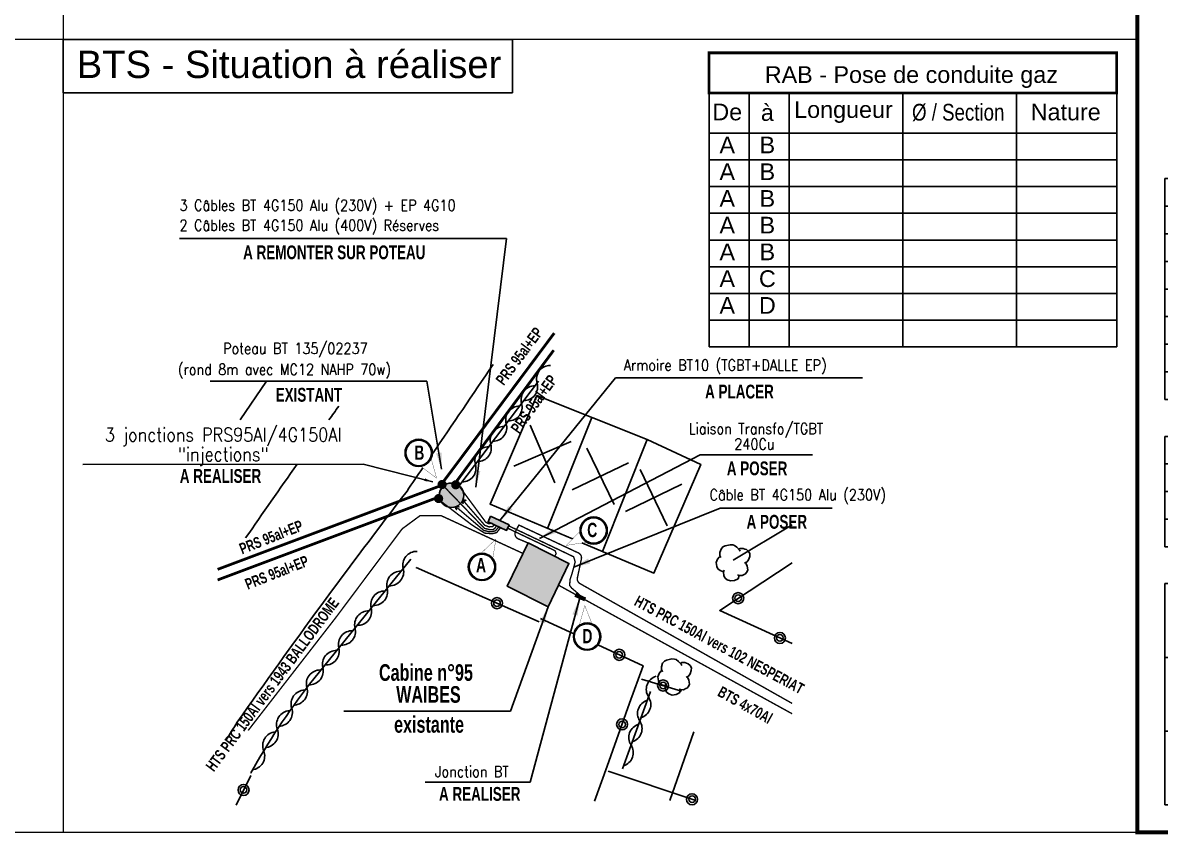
# Model space of a CAD drawing. Header units: millimetres. Extents: x 144856 to 145576, y 115415 to 115703.
# Drawn here: x 145174.1 to 145380, y 115415.4 to 115562.3 of the extents above; entities that cross this region are included whole.
import ezdxf
from ezdxf.enums import TextEntityAlignment as Align

# ---------------------------------------------------------------- set-up
doc = ezdxf.new("R2010")
doc.units = ezdxf.units.MM
for name, pattern in [('B_AR_Al', [5.5, 4, -1.5]), ('B_ST_AL', [2000, 1000, 1000]), ('L_25_PE', [2000, 1000, 1000])]:
    doc.linetypes.add(name, pattern=pattern)
doc.layers.get('0').update_dxf_attribs({"linetype": 'CONTINUOUS'})
for name, color, linetype in [('B_100', 3, 'CONTINUOUS'), ('B_200', 7, 'CONTINUOUS'), ('B_500', 3, 'CONTINUOUS'), ('B_Aenlever', 5, 'CONTINUOUS'), ('BT A POSER', 1, 'CONTINUOUS'), ('BTA_Existant', 3, 'CONTINUOUS'), ('CARTOUCHE', 7, 'CONTINUOUS'), ('E_Existant', 3, 'CONTINUOUS'), ('fond de rue', 252, 'CONTINUOUS'), ('HTS à poser', 1, 'CONTINUOUS'), ('M_110', 1, 'M_ST_10'), ('M_Existant', 3, 'CONTINUOUS'), ('TEXTE', 7, 'CONTINUOUS'), ('W0008', 7, 'CONTINUOUS'), ('W0100', 7, 'CONTINUOUS'), ('W0300', 7, 'CONTINUOUS'), ('W0302', 3, 'CONTINUOUS'), ('W0310', 3, 'CONTINUOUS'), ('W0322', 7, 'CONTINUOUS'), ('W0991', 7, 'CONTINUOUS'), ('W1102', 7, 'CONTINUOUS')]:
    doc.layers.add(name, color=color, linetype=linetype)
doc.styles.add('BL02', font='ARIAL.TTF')
doc.styles.add('Cartouche', font='ARIAL.TTF', dxfattribs={"width": 0.85})
doc.styles.add('ROMANS', font='romans')
doc.styles.get("Standard").update_dxf_attribs({"font": 'romans.shx', "width": 0.85})
doc.styles.add('STYLE1', font='techb___.ttf', dxfattribs={"width": 0.85})
doc.linetypes.add('M_ST_10', pattern='A,5,-0.3,["++",Standard,S=1,R=0,X=0,Y=-0.5],-2.8', length=8.1)
doc.dimstyles.get("Standard").update_dxf_attribs({"dimtxt": 1.5, "dimasz": 1.2, "dimexe": 0.625, "dimexo": 0.625, "dimgap": 0.25, "dimtad": 1, "dimdec": 1, "dimzin": 0, "dimdsep": 46, "dimtxsty": 'Standard', "dimcen": -0.5, "dimadec": 0, "dimazin": 0, "dimtfac": 1, "dimtdec": 1, "dimtmove": 0, "dimatfit": 3, "dimfxl": 0, "dimtolj": 1, "dimtzin": 0, "dimarcsym": 0})

# ---------------------------------------------------------------- blocks, each defined once
blk = doc.blocks.new('BE Cartouche A4')
at = {"layer": 'CARTOUCHE'}
h = blk.add_hatch(color=256, dxfattribs=at)
h.paths.add_polyline_path([(-27.5, 274.87), (-27.05, 274.49), (-27.02, 274.45), (-26.53, 274.45), (-25.7, 275.22), (-25.63, 275.22), (-24.62, 270.53), (-24.1, 269.8), (-23.93, 270.04), (-25.42, 275.39), (-25.42, 275.46), (-20.42, 279.98), (-20.35, 279.98), (-16.88, 275.5), (-17.71, 271.15), (-17.71, 271.02), (-17.36, 269.8), (-16.98, 269.77), (-16.25, 275.25), (-15.63, 275.04), (-14.62, 275.7), (-19.48, 280.81), (-19.27, 281.05), (-19.86, 281.23), (-20.31, 281.64), (-20.63, 281.68), (-21.74, 281.71), (-21.15, 280.98)])
h.paths.add_polyline_path([(-27.09, 281.43), (-27.36, 281.09), (-25.98, 280.11), (-25.59, 280.08)], flags=17)
h.paths.add_polyline_path([(-21.43, 283.38), (-21.18, 283.52), (-20.9, 284.6), (-21.46, 284.84)])
h.paths.add_polyline_path([(-16.95, 280.74), (-16.7, 280.74), (-15.38, 282.16), (-15.42, 282.65), (-15.73, 282.86)])
h.paths.add_polyline_path([(-18.3, 275.53), (-18.33, 275.88), (-18.37, 276.09), (-18.44, 276.36), (-18.51, 276.61), (-18.61, 276.82), (-18.68, 276.92), (-18.75, 276.99), (-18.86, 277.09), (-18.89, 277.09), (-18.96, 277.06), (-18.99, 276.92), (-19.03, 276.78), (-19.03, 276.61), (-19.06, 276.47), (-19.1, 276.33), (-19.13, 276.19), (-19.2, 276.05), (-19.27, 275.91), (-19.38, 275.81), (-19.45, 275.7), (-19.59, 275.57), (-19.79, 275.36), (-19.93, 275.22), (-19.97, 275.15), (-20.04, 275.04), (-20.11, 274.94), (-20.14, 274.87), (-20.18, 274.7), (-20.18, 274.38), (-20.11, 274.21), (-20.07, 274.07), (-20.04, 273.97), (-19.9, 273.79), (-19.59, 273.48), (-19.72, 273.72), (-19.79, 273.86), (-19.83, 273.97), (-19.86, 274.25), (-19.86, 274.45), (-19.83, 274.66), (-19.79, 274.77), (-19.69, 274.94), (-19.62, 275.04), (-19.48, 275.18), (-19.34, 275.36), (-19.24, 275.5), (-19.13, 275.67), (-19.06, 275.84), (-18.99, 275.98), (-18.93, 276.19), (-18.89, 276.5), (-18.86, 276.71), (-18.82, 276.78), (-18.75, 276.68), (-18.72, 276.5), (-18.68, 276.33), (-18.65, 276.09), (-18.61, 275.67), (-18.58, 275.5), (-18.58, 275.22), (-18.61, 274.77), (-18.65, 274.56), (-18.68, 274.35), (-18.79, 274.07), (-18.86, 273.9), (-18.96, 273.72), (-19.06, 273.59), (-19.17, 273.48), (-19.27, 273.38), (-19.38, 273.27), (-19.52, 273.17), (-19.59, 273.1), (-19.69, 273.03), (-19.65, 272.89), (-19.55, 272.79), (-19.48, 272.72), (-19.34, 272.72), (-19.27, 272.68), (-19.24, 272.44), (-19.13, 271.36), (-19.06, 270.63), (-18.99, 269.9), (-18.93, 269.14), (-18.96, 269.07), (-19.13, 269.07), (-19.34, 269.04), (-19.62, 269), (-19.9, 268.97), (-20.21, 268.93), (-20.42, 268.9), (-20.7, 268.86), (-20.97, 268.83), (-21.25, 268.79), (-21.5, 268.76), (-21.77, 268.72), (-22.05, 268.69), (-22.33, 268.65), (-22.47, 268.62), (-22.5, 268.58), (-22.43, 268.48), (-22.36, 268.45), (-21.7, 268.45), (-20.87, 268.48), (-19.97, 268.52), (-19.1, 268.55), (-18.27, 268.58), (-17.43, 268.69), (-16.49, 268.79), (-15.9, 268.86), (-15.28, 268.93), (-14.65, 269), (-14.06, 269.07), (-13.65, 269.14), (-13.56, 269.28), (-15, 269.28), (-16.29, 269.24), (-17.78, 269.21), (-18.61, 269.11), (-18.75, 269.14), (-18.75, 269.49), (-18.82, 270.11), (-18.86, 271.12), (-18.89, 271.68), (-18.96, 272.27), (-18.99, 272.79), (-18.99, 272.86), (-18.89, 272.96), (-18.82, 273.06), (-18.79, 273.1), (-18.72, 273.2), (-18.65, 273.34), (-18.58, 273.48), (-18.51, 273.62), (-18.44, 273.83), (-18.37, 274.04), (-18.3, 274.28), (-18.27, 274.45)])
h.paths.add_polyline_path([(-21.22, 274.28), (-21.25, 274.38), (-21.36, 274.52), (-21.46, 274.7), (-21.6, 274.87), (-21.67, 274.97), (-21.84, 275.15), (-21.98, 275.29), (-22.16, 275.43), (-22.29, 275.53), (-22.5, 275.6), (-22.64, 275.63), (-22.95, 275.6), (-23.06, 275.6), (-23.23, 275.5), (-23.34, 275.43), (-23.44, 275.29), (-23.54, 275.15), (-23.58, 275.04), (-23.61, 274.97), (-23.65, 274.77), (-23.61, 274.49), (-23.61, 274.38), (-23.58, 274.32), (-23.51, 274.14), (-23.47, 274), (-23.41, 273.9), (-23.3, 273.76), (-23.27, 273.69), (-23.23, 273.66), (-23.16, 273.55), (-23.06, 273.45), (-22.88, 273.27), (-22.75, 273.2), (-22.61, 273.1), (-22.5, 273.06), (-22.36, 273), (-22.33, 272.96), (-22.33, 272.86), (-22.29, 272.51), (-22.12, 270.77), (-21.98, 269.63), (-27.82, 268.65), (-27.71, 268.45), (-19.9, 269.66), (-21.63, 269.66), (-21.77, 269.63), (-21.84, 272.89), (-21.81, 272.96), (-21.56, 272.96), (-21.43, 273), (-21.32, 273.03), (-21.18, 273.13), (-21.08, 273.24), (-21.04, 273.31), (-21.01, 273.41), (-20.97, 273.55), (-21.01, 273.72), (-21.04, 273.9), (-21.08, 274), (-21.15, 274.14)])
h.paths.add_polyline_path([(-21.63, 274.04), (-21.6, 273.93), (-21.53, 273.76), (-21.53, 273.59), (-21.56, 273.48), (-21.67, 273.31), (-21.81, 273.27), (-22.05, 273.27), (-22.26, 273.31), (-22.47, 273.34), (-22.61, 273.41), (-22.75, 273.48), (-22.88, 273.59), (-23.02, 273.72), (-23.09, 273.83), (-23.16, 273.93), (-23.23, 274.11), (-23.27, 274.25), (-23.27, 274.42), (-23.27, 274.52), (-23.23, 274.63), (-23.16, 274.77), (-23.06, 274.91), (-22.92, 275.04), (-22.75, 275.11), (-22.5, 275.08), (-22.4, 275.04), (-22.22, 274.91), (-22.16, 274.84), (-22.02, 274.66), (-21.91, 274.52), (-21.81, 274.38), (-21.74, 274.25)], flags=16)
at = {"layer": 'CARTOUCHE', "true_color": 0x4dffff}
h = blk.add_hatch(color=131, dxfattribs=at)
h.paths.add_polyline_path([(-19.57, 276.54), (-19.62, 276.2), (-19.71, 275.82), (-19.77, 275.38), (-19.59, 275.57), (-19.45, 275.7), (-19.38, 275.81), (-19.27, 275.91), (-19.2, 276.05), (-19.13, 276.19), (-19.1, 276.33), (-19.06, 276.47), (-19.04, 276.58), (-19.07, 276.71), (-19.13, 276.91), (-19.25, 277.16), (-19.36, 277.32), (-19.44, 277.39), (-19.52, 277.38), (-19.58, 277.32), (-19.59, 277.17), (-19.58, 276.97), (-19.54, 276.77)])
h.paths.add_polyline_path([(-18.84, 275.06), (-18.81, 275.38), (-18.81, 275.6), (-18.87, 276.05), (-18.92, 276.21), (-18.93, 276.19), (-18.99, 275.98), (-19.06, 275.84), (-19.13, 275.67), (-19.24, 275.5), (-19.34, 275.36), (-19.48, 275.18), (-19.62, 275.04), (-19.69, 274.94), (-19.79, 274.77), (-19.83, 274.66), (-19.86, 274.45), (-19.86, 274.25), (-19.83, 273.97), (-19.79, 273.86), (-19.78, 273.85), (-19.77, 273.85), (-19.67, 273.86), (-19.55, 273.88), (-19.44, 273.95), (-19.28, 274.1), (-19.08, 274.34), (-18.94, 274.64)])
at = {"layer": 'CARTOUCHE', "true_color": 0xffd600}
h = blk.add_hatch(color=40, dxfattribs=at)
h.paths.add_polyline_path([(-23.51, 274.14), (-23.58, 274.32), (-23.61, 274.38), (-23.61, 274.49), (-23.65, 274.77), (-23.61, 274.97), (-23.58, 275.04), (-23.83, 274.91), (-23.95, 274.77), (-24.04, 274.6), (-24.07, 274.45), (-24.08, 274.18), (-24.03, 273.92), (-23.92, 273.69), (-23.81, 273.53), (-23.66, 273.37), (-23.5, 273.27), (-23.32, 273.2), (-23.15, 273.18), (-22.97, 273.18), (-22.85, 273.24), (-22.84, 273.25), (-22.88, 273.27), (-23.06, 273.45), (-23.16, 273.55), (-23.23, 273.66), (-23.27, 273.69), (-23.3, 273.76), (-23.41, 273.9), (-23.47, 274)])
h.paths.add_polyline_path([(-22.19, 274.23), (-22.21, 274.38), (-22.24, 274.52), (-22.35, 274.68), (-22.5, 274.88), (-22.62, 274.99), (-22.73, 275.07), (-22.8, 275.09), (-22.92, 275.04), (-23.06, 274.91), (-23.16, 274.77), (-23.23, 274.63), (-23.27, 274.52), (-23.27, 274.42), (-23.27, 274.25), (-23.23, 274.11), (-23.16, 273.93), (-23.09, 273.83), (-23.02, 273.72), (-22.88, 273.59), (-22.75, 273.48), (-22.61, 273.41), (-22.6, 273.41), (-22.53, 273.45), (-22.39, 273.61), (-22.3, 273.79), (-22.21, 274)])
at = {"color": 7}
for p, q in [((-205.01, 141.15), (-205.01, 177.33)), ((-200.01, 83.32), (-200.01, 123.32)), ((-10, 123.32), (-200.01, 123.32)), ((-10, 123.32), (-10, 83.32)), ((-10, 118.32), (-200.01, 118.32)), ((-10, 113.32), (-200.01, 113.32)), ((-10, 108.32), (-200.01, 108.32)), ((-10, 103.32), (-200.01, 103.32)), ((-10, 98.32), (-200.01, 98.32)), ((-10, 93.32), (-200.01, 93.32)), ((-10, 88.32), (-200.01, 88.32)), ((-10, 83.32), (-200.01, 83.32)), ((-200.01, 56.66), (-200.01, 76.66)), ((-10, 76.66), (-200.01, 76.66)), ((-10, 76.66), (-10, 56.66)), ((-10, 71.66), (-200.01, 71.66)), ((-10, 66.66), (-200.01, 66.66)), ((-10, 61.66), (-200.01, 61.66)), ((-10, 56.66), (-200.01, 56.66)), ((-200.01, 10), (-200.01, 50)), ((-10, 50), (-200.01, 50)), ((-74.8, 50), (-74.8, 16.66)), ((-10, 50), (-10, 10)), ((-10, 43.32), (-105, 43.32)), ((-10, 36.66), (-200.01, 36.66)), ((-10, 29.98), (-105, 29.98)), ((-10, 23.32), (-200.01, 23.32)), ((-10, 16.66), (-105, 16.66)), ((-10, 10), (-200.01, 10))]:
    blk.add_line(p, q, dxfattribs=at)
at = {"color": 7, "const_width": 0.698}
blk.add_lwpolyline([(-205.01, 5), (-205.01, 292), (-5, 292), (-5, 5), (-5, 5)], close=True, dxfattribs=at)
at = {"color": 7}
blk.add_lwpolyline([(-200.01, 260.63), (-200.01, 287), (-10, 287), (-10, 260.63)], close=True, dxfattribs=at)
at = {"color": 7, "flags": 128}
for points in [[(-69.91, 260.63), (-69.91, 287)], [(-168.82, 123.32), (-168.82, 83.32)], [(-92.52, 123.32), (-92.52, 83.32)], [(-51.26, 123.32), (-51.26, 83.32)], [(-168.82, 76.66), (-168.82, 56.66)], [(-51.26, 76.66), (-51.26, 56.66)], [(-105, 50), (-105, 30)], [(-178, 36.66), (-178, 23.32)], [(-105, 30), (-105, 10)]]:
    blk.add_lwpolyline(points, dxfattribs=at)
at = {"color": 7, "style": 'Cartouche', "width": 0.85}
for s, height, p in [('INFRASTRUCTURES', 5, (-134.96, 278.51)), ('Tél. odeur gaz : 0800/87.0.87   -   Tél. dépannage : 078/78.78.00', 3, (-134.96, 263.93))]:
    blk.add_text(s, height=height, dxfattribs=at).set_placement(p, align=Align.CENTER)
for s, height, p in [('Activité(s) :', 2.9922, (-197.51, 119.32)), ('Section(s) :', 2.9922, (-166.32, 119.32)), ('Longueur(s) :', 2.9922, (-90.02, 119.32)), ('Tension(s)/Pression(s) :', 2.9922, (-48.76, 119.32)), ('Modifié le :', 2.9922, (-197.51, 72.66)), ('Modification(s) :', 2.9922, (-166.32, 72.66)), ('Approuvé par :', 2.9922, (-48.76, 72.66)), ('Echelle(s) :', 3, (-102.5, 45.2)), ('Date :', 3, (-102.5, 38.6)), ('Dessiné par :', 3, (-102.5, 32)), ('Etudié par :', 3, (-102.5, 25.2)), ('Vérifié par :', 3, (-102.5, 18.6))]:
    blk.add_text(s, height=height, dxfattribs=at).set_placement(p)
blk.add_text('N° TRACE', height=3, dxfattribs=at).set_placement((-76.97, 11.94), align=Align.RIGHT)
at = {"color": 7, "style": 'ROMANS'}
blk.add_text('Signature', height=1.5, dxfattribs=at).set_placement((-106.23, 11.37), align=Align.RIGHT)
at = {"color": 7}
for tag, height, style, width, p in [('STBE', 3, 'Cartouche', 0.85, (-134.96, 270.47)), ('COM', 5, 'Cartouche', 0.85, (-105, 243.11)), ('LOC', 5, 'Cartouche', 0.85, (-105, 233.53)), ('DSCR', 5, 'ROMANS', 0.7, (-105, 211.89))]:
    blk.add_attdef(tag, text='', height=height, dxfattribs=dict(at, style=style, width=width)).set_placement(p, align=Align.CENTER)
at = {"color": 7, "style": 'ROMANS'}
blk.add_attdef('RUE', text='', height=3, dxfattribs=at).set_placement((-105, 223.24), align=Align.CENTER)
at = {"color": 7}
for tag, p, style, width in [('AC1', (-197.51, 114.32), 'ROMANS', 0.5), ('AC1-2', (-166.32, 114.32), 'ROMANS', 0.5), ('AC1-3', (-90.02, 114.32), 'ROMANS', 0.5), ('AC1-4', (-48.76, 114.32), 'ROMANS', 0.5), ('AC2', (-197.51, 109.32), 'ROMANS', 0.5), ('AC2-2', (-166.32, 109.32), 'ROMANS', 0.5), ('AC2-3', (-90.02, 109.32), 'ROMANS', 0.5), ('AC2-4', (-48.76, 109.32), 'ROMANS', 0.5), ('AC3', (-197.51, 104.32), 'ROMANS', 0.5), ('AC3-2', (-166.32, 104.32), 'ROMANS', 0.5), ('AC3-3', (-90.02, 104.32), 'ROMANS', 0.5), ('AC3-4', (-48.76, 104.32), 'ROMANS', 0.5), ('AC4', (-197.51, 99.32), 'ROMANS', 0.5), ('AC4-2', (-166.32, 99.32), 'ROMANS', 0.5), ('AC4-3', (-90.02, 99.32), 'ROMANS', 0.5), ('AC4-4', (-48.76, 99.32), 'ROMANS', 0.5), ('AC5', (-197.51, 94.32), 'ROMANS', 0.5), ('AC5-2', (-166.32, 94.32), 'ROMANS', 0.5), ('AC5-3', (-90.02, 94.32), 'ROMANS', 0.5), ('AC5-4', (-48.76, 94.32), 'ROMANS', 0.5), ('AC6', (-197.51, 89.32), 'ROMANS', 0.5), ('AC6-2', (-166.32, 89.32), 'ROMANS', 0.5), ('AC6-3', (-90.02, 89.32), 'ROMANS', 0.5), ('AC6-4', (-48.76, 89.32), 'ROMANS', 0.5), ('AC7', (-197.51, 84.32), 'ROMANS', 0.5), ('AC7-2', (-166.32, 84.32), 'ROMANS', 0.5), ('AC7-3', (-90.02, 84.32), 'ROMANS', 0.5), ('AC7-4', (-48.76, 84.32), 'ROMANS', 0.5), ('MD1', (-197.51, 67.66), 'ROMANS', 0.5), ('MD1-2', (-166.32, 67.66), 'ROMANS', 0.5), ('MD1-3', (-48.76, 67.66), 'ROMANS', 0.5), ('MD2', (-197.51, 62.66), 'ROMANS', 0.5), ('MD2-2', (-166.32, 62.66), 'ROMANS', 0.5), ('MD2-3', (-48.76, 62.66), 'ROMANS', 0.5), ('MD3', (-197.51, 57.66), 'ROMANS', 0.5), ('MD3-2', (-166.32, 57.66), 'ROMANS', 0.5), ('MD3-3', (-48.76, 57.66), 'ROMANS', 0.5), ('TRC', (-72.3, 12), 'Cartouche', 0.85)]:
    blk.add_attdef(tag, p, '', height=3, dxfattribs=dict(at, style=style, width=width))
at = {"color": 7, "style": 'ROMANS'}
for tag, p in [('ECH', (-72.3, 45.2)), ('DAT', (-72.3, 38.6)), ('DES', (-72.3, 32)), ('ETD', (-72.3, 25.2)), ('VRF', (-72.3, 18.6))]:
    blk.add_attdef(tag, p, '', height=3, dxfattribs=at)
at = {"color": 7, "style": 'Cartouche', "width": 0.85}
for tag, p in [('TYPE_DE_PLAN', (-152.51, 43.33)), ('N°_DE_PLAN', (-141.5, 29.99)), ('CTM', (-189, 29.99))]:
    blk.add_attdef(tag, text='', height=5, dxfattribs=at).set_placement(p, align=Align.MIDDLE)
at = {"layer": 'CARTOUCHE', "insert": (-66.88, 277.93), "char_height": 8.3679, "width": 34.5546, "attachment_point": 1, "style": 'Cartouche'}
blk.add_mtext('{\\fTimes New Roman|b0|i0|c0|p18;\\W1.03;\\T1.2;ORES}', dxfattribs=at)
blk = doc.blocks.new('t322o')
at = {"color": 0, "linetype": 'Continuous'}
for radius in [0.25, 0.15]:
    blk.add_circle((0, 0), radius, dxfattribs=at)
blk = doc.blocks.new('t991o')
at = {"color": 0, "linetype": 'Continuous'}
for p, q in [((-1, 1), (1, -1)), ((-1, -1), (1, 1))]:
    blk.add_line(p, q, dxfattribs=at)
blk = doc.blocks.new('t310o')
at = {"color": 0, "linetype": 'Continuous'}
for centre, start, end in [((-0.5, 0.375), 216.8699, 323.1304), ((0.5, -0.375), 36.8699, 143.1303)]:
    blk.add_arc(centre, 0.625, start, end, dxfattribs=at)
blk = doc.blocks.new('T300')
for p, q in [((-0.686, 0.629), (-0.8, 0.514)), ((-0.571, 0.686), (-0.686, 0.629)), ((-0.457, 0.686), (-0.571, 0.686)), ((-0.286, 0.629), (-0.457, 0.686)), ((-0.286, 0.629), (-0.171, 0.743)), ((-0.229, 0.571), (-0.286, 0.629)), ((-0.171, 0.743), (-0.057, 0.8)), ((-0.057, 0.8), (0.057, 0.8)), ((0.057, 0.8), (0.229, 0.743)), ((0.229, 0.743), (0.343, 0.629)), ((0.343, 0.629), (0.4, 0.514)), ((-0.8, 0.514), (-0.857, 0.343)), ((-0.857, 0.343), (-0.857, 0.171)), ((-0.857, 0.171), (-0.743, 0.057)), ((-0.8, -0.057), (-0.743, 0.057)), ((-0.743, 0.057), (-0.686, 0.114)), ((0.457, 0.457), (0.343, 0.457)), ((0.4, 0.514), (0.4, 0.457)), ((0.571, 0.4), (0.457, 0.457)), ((0.571, 0.4), (0.686, 0.286)), ((0.686, 0.286), (0.743, 0.171)), ((0.743, 0.057), (0.686, -0.171)), ((0.743, 0.171), (0.743, 0.057)), ((-0.8, -0.171), (-0.8, -0.057)), ((-0.8, -0.229), (-0.8, -0.171)), ((-0.743, -0.343), (-0.8, -0.229)), ((-0.686, -0.4), (-0.743, -0.343)), ((-0.514, -0.457), (-0.686, -0.4)), ((-0.4, -0.457), (-0.514, -0.457)), ((-0.4, -0.457), (-0.343, -0.457)), ((-0.343, -0.457), (-0.343, -0.4)), ((-0.343, -0.514), (-0.343, -0.457)), ((-0.286, -0.629), (-0.343, -0.514)), ((0.286, -0.457), (0.229, -0.457)), ((0.457, -0.4), (0.286, -0.457)), ((0.343, -0.514), (0.286, -0.629)), ((0.343, -0.514), (0.343, -0.457)), ((0.571, -0.343), (0.457, -0.4)), ((0.629, -0.286), (0.571, -0.343)), ((0.686, -0.171), (0.629, -0.286)), ((-0.171, -0.743), (-0.286, -0.629)), ((-0.057, -0.8), (-0.171, -0.743)), ((0.057, -0.8), (-0.057, -0.8)), ((0.171, -0.743), (0.057, -0.8)), ((0.229, -0.686), (0.171, -0.743)), ((0.286, -0.629), (0.229, -0.686))]:
    blk.add_line(p, q)
blk = doc.blocks.new('B_300_03')
at = {"color": 0, "linetype": 'Continuous'}
blk.add_solid([(-1, 0.375), (-1, -0.375), (1, 0.375), (1, -0.375)], dxfattribs=at)
at = {"color": 0, "linetype": 'Continuous', "width": 0.75, "flags": 3}
for tag, p in [('DEF_LEG', (0, -4.25)), ('DEF_COUP', (0, -6.75)), ('DEF_TYPE', (0, -9.25))]:
    blk.add_attdef(tag, text='', height=1.2, dxfattribs=at).set_placement(p, align=Align.MIDDLE)

msp = doc.modelspace()

# ---------------------------------------------------------------- hatches: boundary and pattern name
h = msp.add_hatch(color=1)
h.dxf.hatch_style = 1
h.paths.add_polyline_path([(145254.24, 115475.76), (145254.28, 115475.8, 1.024825), (145253.79, 115475.28), (145253.83, 115475.32, -1.029524)])
h = msp.add_hatch(color=1)
h.dxf.hatch_style = 1
h.paths.add_polyline_path([(145253.03, 115474.64), (145253.07, 115474.69, 1.024825), (145252.58, 115474.16), (145252.62, 115474.21, -1.029524)])
at = {"layer": 'B_100', "linetype": 'B_ST_AL'}
msp.add_hatch(color=256, dxfattribs=at).paths.add_polyline_path([(145265.54, 115468.13), (145261.78, 115460.29), (145269.16, 115456.58), (145272.93, 115464.42)])
at = {"layer": 'B_500', "linetype": 'B_AR_Al'}
h = msp.add_hatch(color=1, dxfattribs=at)
edge = h.paths.add_edge_path()
edge.add_arc((145249.97, 115478.71), 0.836, 0, 360)
h = msp.add_hatch(color=1, dxfattribs=at)
edge = h.paths.add_edge_path()
edge.add_arc((145252.44, 115478.66), 0.836, 0, 360)
h = msp.add_hatch(color=1, dxfattribs=at)
edge = h.paths.add_edge_path()
edge.add_arc((145249.34, 115476.17), 0.836, 0, 360)
at = {"layer": 'BT A POSER'}
h = msp.add_hatch(color=256, dxfattribs=at)
h.dxf.hatch_style = 1
h.paths.add_polyline_path([(145258.76, 115472.96), (145258.3, 115471.96), (145261.64, 115470.4), (145262.11, 115471.4)])
at = {"layer": 'BTA_Existant'}
h = msp.add_hatch(color=3, dxfattribs=at)
h.dxf.hatch_style = 1
h.paths.add_polyline_path([(145253.9, 115476.76, 1), (145249.47, 115476.76, 1)])

# ---------------------------------------------------------------- linework, layer by layer
at = {"const_width": 0.25, "flags": 128}
for points in [[(145181.38, 115415.77), (144986.38, 115415.77), (144986.38, 115702.78)], [(145375.83, 115702.78), (145181.38, 115702.78), (145181.38, 115415.77)], [(145181.38, 115559.27), (144986.38, 115559.27)], [(145181.38, 115559.27), (145375.83, 115559.27)], [(145375.83, 115415.77), (145181.38, 115415.77)]]:
    msp.add_lwpolyline(points, dxfattribs=at)
at = {"color": 251, "const_width": 0.5, "flags": 128}
msp.add_lwpolyline([(145298.3, 115549.58), (145298.3, 115556.84), (145372.1, 115556.84), (145372.1, 115549.58), (145298.3, 115549.58)], dxfattribs=at)
at = {"color": 1, "flags": 128}
for points in [[(145254.28, 115475.8), (145254.24, 115475.76)], [(145252.62, 115474.21), (145252.58, 115474.16)], [(145253.07, 115474.69), (145253.03, 115474.64)], [(145253.83, 115475.32), (145253.79, 115475.28)]]:
    msp.add_lwpolyline(points, dxfattribs=at)
at = {"color": 1}
for centre, radius, start, end in [((145254.03, 115475.55), 0.358, 45.4072, 228.2168), ((145254.03, 115475.55), 0.301, 45.1451, 228.4789), ((145252.82, 115474.43), 0.358, 45.4072, 228.2168), ((145252.82, 115474.43), 0.301, 45.1451, 228.4789)]:
    msp.add_arc(centre, radius, start, end, dxfattribs=at)
at = {"layer": 'B_100', "linetype": 'B_ST_AL', "const_width": 0.25, "flags": 128}
msp.add_lwpolyline([(145275.34, 115458.14), (145313.33, 115437.23)], dxfattribs=at)
at = {"layer": 'B_500', "linetype": 'B_AR_Al', "const_width": 0.5, "flags": 128}
for points in [[(145249.47, 115478.25), (145270.27, 115506.11)], [(145252.57, 115479.27), (145270.18, 115503.02)], [(145249.64, 115478.47), (145209.33, 115463.35)], [(145249.05, 115476.33), (145209.33, 115461.44)]]:
    msp.add_lwpolyline(points, dxfattribs=at)
at = {"layer": 'B_Aenlever', "linetype": 'B_ST_AL', "const_width": 0.25, "flags": 128}
msp.add_lwpolyline([(145271.04, 115460.5), (145274.98, 115458.33)], dxfattribs=at)
at = {"layer": 'BT A POSER', "color": 0, "flags": 128}
msp.add_lwpolyline([(145181.38, 115559.27), (145262.7, 115559.27), (145262.7, 115549.62), (145181.38, 115549.62)], close=True, dxfattribs=at)
at = {"layer": 'BT A POSER', "linetype": 'B_ST_AL', "const_width": 0.25, "flags": 128}
for points in [[(145259.83, 115471.25), (145259.49, 115470.75), (145259.19, 115470.55), (145258.54, 115470.56), (145257.64, 115470.77), (145250.24, 115478.43)], [(145259.09, 115471.74), (145258.4, 115471.61), (145258.4, 115471.61), (145257.85, 115471.92), (145252.92, 115478.6)], [(145260.56, 115470.91), (145259.86, 115470.02), (145259.07, 115469.8), (145257.66, 115469.92), (145255.29, 115471.45), (145249.76, 115475.67)], [(145259.52, 115471.53), (145259.52, 115471.53), (145259.09, 115471.1), (145258.46, 115471.04), (145257.69, 115471.33), (145253.91, 115475.67)], [(145260.29, 115471.11), (145259.66, 115470.36), (145259.08, 115470.18), (145258.43, 115470.19), (145257.53, 115470.39), (145252.72, 115474.5)], [(145270.36, 115465.71), (145270.62, 115466.22), (145270.42, 115466.73), (145261.83, 115470.81)], [(145275.34, 115458.14), (145274.74, 115458.85), (145273.45, 115459.95), (145273.06, 115460.44), (145273.13, 115461.5), (145273.55, 115462.8), (145274.06, 115464.69), (145273.95, 115465.11), (145273.77, 115465.64), (145270.99, 115466.97), (145262.04, 115471.23)]]:
    msp.add_lwpolyline(points, dxfattribs=at)
at = {"layer": 'BT A POSER'}
msp.add_lwpolyline([(145258.76, 115472.96), (145262.11, 115471.4), (145261.64, 115470.4), (145258.3, 115471.96)], close=True, dxfattribs=at)
at = {"layer": 'BTA_Existant'}
msp.add_circle((145251.69, 115476.76), 2.22, dxfattribs=at)
at = {"layer": 'fond de rue'}
for p, q in [((145298.3, 115556.84), (145298.3, 115503.6)), ((145298.3, 115556.84), (145372.1, 115556.84)), ((145372.1, 115556.84), (145372.1, 115503.6)), ((145298.3, 115549.58), (145372.1, 115549.58)), ((145305.56, 115549.57), (145305.56, 115527.8)), ((145312.82, 115549.57), (145312.82, 115527.8)), ((145333.38, 115549.57), (145333.38, 115527.8)), ((145353.95, 115549.57), (145353.95, 115527.8)), ((145298.3, 115542.32), (145372.1, 115542.32)), ((145305.56, 115539.89), (145305.56, 115518.12)), ((145312.82, 115539.89), (145312.82, 115518.12)), ((145333.38, 115539.89), (145333.38, 115518.12)), ((145353.95, 115539.89), (145353.95, 115518.12)), ((145298.3, 115537.48), (145372.1, 115537.48)), ((145305.56, 115535.05), (145305.56, 115513.28)), ((145312.82, 115535.05), (145312.82, 115513.28)), ((145333.38, 115535.05), (145333.38, 115513.28)), ((145353.95, 115535.05), (145353.95, 115513.28)), ((145298.3, 115532.64), (145372.1, 115532.64)), ((145298.3, 115527.8), (145372.1, 115527.8)), ((145298.3, 115527.8), (145372.1, 115527.8)), ((145298.3, 115522.96), (145372.1, 115522.96)), ((145298.3, 115522.96), (145372.1, 115522.96)), ((145305.56, 115520.54), (145305.56, 115503.6)), ((145312.82, 115520.54), (145312.82, 115503.6)), ((145333.38, 115520.54), (145333.38, 115503.6)), ((145353.95, 115520.54), (145353.95, 115503.6)), ((145298.3, 115518.12), (145372.1, 115518.12)), ((145305.56, 115515.7), (145305.56, 115503.6)), ((145312.82, 115515.7), (145312.82, 115503.6)), ((145333.38, 115515.7), (145333.38, 115503.6)), ((145353.95, 115515.7), (145353.95, 115503.6)), ((145298.3, 115513.28), (145372.1, 115513.28)), ((145298.3, 115508.44), (145372.1, 115508.44)), ((145298.3, 115508.44), (145372.1, 115508.44)), ((145298.3, 115503.6), (145372.1, 115503.6)), ((145298.3, 115503.6), (145372.1, 115503.6)), ((145298.3, 115503.6), (145372.1, 115503.6))]:
    msp.add_line(p, q, dxfattribs=at)
at = {"layer": 'M_110', "color": 3, "const_width": 0.25, "flags": 128}
msp.add_lwpolyline([(145264.63, 115466.23), (145259.8, 115468.46), (145249.76, 115473.09), (145245.96, 115473.06), (145242.73, 115470.68), (145230.89, 115454.84), (145214.86, 115434.2)], dxfattribs=at)
at = {"layer": 'M_110', "color": 3, "ltscale": 0.85, "const_width": 0.25, "flags": 128}
msp.add_lwpolyline([(145265.54, 115468.13), (145263.78, 115468.87, -0.421175), (145263.25, 115470.2), (145263.87, 115471.38), (145274.47, 115466.41, -0.403645), (145275.18, 115465.2), (145274.45, 115461.76, 0.302825), (145274.95, 115460.77), (145313.33, 115439.1)], format="xyb", dxfattribs=at)
at = {"layer": 'M_110', "color": 251, "flags": 128}
msp.add_lwpolyline([(145291.2, 115421.54), (145295.57, 115433.98)], dxfattribs=at)
at = {"layer": 'TEXTE', "color": 6, "linetype": 'Continuous', "const_width": 0.0509, "flags": 128}
for points in [[(145246.13, 115482.01), (145248.98, 115479.84), (145247.99, 115483.42), (145247.99, 115483.42), (145247.88, 115483.23), (145247.85, 115483.17), (145247.8, 115483.1), (145247.74, 115483.01), (145247.69, 115482.94), (145247.55, 115482.78), (145247.5, 115482.72), (145247.43, 115482.67), (145247.35, 115482.59), (145247.3, 115482.54), (145247.25, 115482.5), (145247.18, 115482.45), (145247.09, 115482.38), (145247.01, 115482.33), (145246.94, 115482.3), (145246.84, 115482.24), (145246.76, 115482.2), (145246.64, 115482.15), (145246.54, 115482.12), (145246.43, 115482.08), (145246.35, 115482.06), (145246.27, 115482.04)], [(145274.96, 115470.28), (145272.47, 115467.7), (145276.14, 115468.27), (145276.14, 115468.27), (145275.96, 115468.4), (145275.91, 115468.44), (145275.85, 115468.5), (145275.77, 115468.57), (145275.7, 115468.62), (145275.56, 115468.77), (145275.51, 115468.84), (145275.46, 115468.91), (145275.39, 115469), (145275.34, 115469.06), (145275.31, 115469.11), (145275.27, 115469.18), (145275.22, 115469.28), (145275.18, 115469.37), (145275.15, 115469.44), (145275.1, 115469.55), (145275.08, 115469.63), (145275.04, 115469.75), (145275.02, 115469.86), (145274.99, 115469.97), (145274.98, 115470.05), (145274.97, 115470.14)], [(145259.14, 115465.29), (145259.71, 115468.83), (145257.02, 115466.26), (145257.02, 115466.26), (145257.24, 115466.26), (145257.3, 115466.26), (145257.39, 115466.25), (145257.5, 115466.23), (145257.58, 115466.22), (145257.78, 115466.18), (145257.86, 115466.16), (145257.94, 115466.13), (145258.05, 115466.1), (145258.12, 115466.07), (145258.18, 115466.04), (145258.25, 115466.01), (145258.36, 115465.96), (145258.44, 115465.91), (145258.5, 115465.87), (145258.6, 115465.81), (145258.67, 115465.75), (145258.77, 115465.68), (145258.85, 115465.6), (145258.93, 115465.52), (145258.99, 115465.46), (145259.05, 115465.4)], [(145277.12, 115453.47), (145275.8, 115456.81), (145274.8, 115453.22), (145274.8, 115453.22), (145274.99, 115453.33), (145275.04, 115453.36), (145275.13, 115453.4), (145275.22, 115453.44), (145275.3, 115453.47), (145275.5, 115453.54), (145275.58, 115453.57), (145275.66, 115453.58), (145275.77, 115453.61), (145275.84, 115453.62), (145275.91, 115453.63), (145275.99, 115453.64), (145276.1, 115453.65), (145276.2, 115453.65), (145276.27, 115453.65), (145276.39, 115453.64), (145276.48, 115453.63), (145276.6, 115453.61), (145276.71, 115453.59), (145276.82, 115453.56), (145276.9, 115453.54), (145276.98, 115453.52)]]:
    msp.add_lwpolyline(points, close=True, dxfattribs=at)
at = {"layer": 'TEXTE', "color": 6}
for centre, radius in [((145245.73, 115484.43), 2.47), ((145245.73, 115484.43), 2.32), ((145277.41, 115470.39), 2.47), ((145277.41, 115470.39), 2.32), ((145257.19, 115463.8), 2.47), ((145257.19, 115463.8), 2.32), ((145276.21, 115451.19), 2.47), ((145276.21, 115451.19), 2.32)]:
    msp.add_circle(centre, radius, dxfattribs=at)
at = {"layer": 'W0008', "color": 251, "flags": 128}
for points in [[(145259.19, 115500.41, -0.000784), (145248.2, 115484.23, -0.000784)], [(145229.48, 115490.41, -0.000558), (145231.26, 115492.88)], [(145214.41, 115469.04, -0.002983), (145223.73, 115482.37)], [(145246.49, 115481.73, -0.000204), (145243.62, 115477.53, 0.0108), (145212.88, 115435.68, 0.002536), (145210.83, 115432.41)]]:
    msp.add_lwpolyline(points, format="xyb", dxfattribs=at)
at = {"layer": 'W0100', "color": 251, "flags": 128}
for points in [[(145218.16, 115497.44), (145213.39, 115490.41)], [(145273.58, 115468.86), (145258.65, 115475.13), (145267.14, 115494.8), (145287.11, 115486.83), (145296.8, 115482.34), (145288.31, 115462.67), (145288.31, 115462.67)], [(145288.31, 115462.67), (145275.29, 115468.14)]]:
    msp.add_lwpolyline(points, dxfattribs=at)
at = {"layer": 'W0100', "color": 3, "flags": 128}
msp.add_lwpolyline([(145265.54, 115468.13), (145261.78, 115460.29), (145269.16, 115456.58), (145272.93, 115464.42), (145265.54, 115468.13), (145265.54, 115468.13)], dxfattribs=at)
at = {"layer": 'W0302', "color": 251}
msp.add_line((145313.33, 115471.41), (145302.68, 115465.03), dxfattribs=at)
at = {"layer": 'W0310', "color": 251}
msp.add_line((145282.6, 115427.23), (145287.7, 115441.25), dxfattribs=at)
at = {"layer": 'W0310', "color": 251, "flags": 128}
msp.add_lwpolyline([(145267.41, 115497.4), (145253.21, 115478.67), (145253.21, 115478.67)], dxfattribs=at)
msp.add_lwpolyline([(145244.31, 115465.19), (145225.98, 115442.6, 0.0367), (145215.36, 115426.53), (145215.36, 115426.53)], format="xyb", dxfattribs=at)
at = {"layer": 'W0322', "color": 251}
for p, q in [((145286.07, 115443.51), (145293.31, 115441.34)), ((145280.05, 115426.84), (145295.71, 115421.59))]:
    msp.add_line(p, q, dxfattribs=at)
at = {"layer": 'W0322', "color": 251, "flags": 128}
for points in [[(145267.52, 115453.89), (145245.27, 115463.69), (145245.27, 115463.69)], [(145313.33, 115464.53), (145300.22, 115455.94), (145313.33, 115449.94)], [(145273.79, 115451.71), (145267.8, 115454.48)], [(145277.59, 115421.39), (145279.87, 115427.77), (145283.92, 115439.12), (145286.34, 115445.9), (145278.17, 115449.68)], [(145215.32, 115426.05), (145212.68, 115420.71)]]:
    msp.add_lwpolyline(points, dxfattribs=at)
at = {"layer": 'W1102', "color": 251, "flags": 128}
for points in [[(145269.07, 115470.75), (145277.08, 115490.83), (145277.08, 115490.83)], [(145279.03, 115466.57), (145287.11, 115486.83), (145287.11, 115486.83)]]:
    msp.add_lwpolyline(points, dxfattribs=at)

# ---------------------------------------------------------------- block references
msp.add_blockref('BE Cartouche A4', (145580.83, 115410.77)).add_auto_attribs({'STBE': 'Chaussée de Charleroi, 395 6061 Montignies-sur-sambre', 'COM': 'Commune de Thuin', 'LOC': 'Localité de Thuin', 'RUE': 'Rue Crombouly', 'DSCR': 'Mutation transfo, pose armoire BT10 + sorties BT', 'TYPE_DE_PLAN': 'REALISATION', 'N°_DE_PLAN': '305185-C', 'CTM': 'CTM-A', 'ECH': '1/250', 'DAT': '02/12/2015', 'DES': 'Reppucci S', 'ETD': 'Reppucci S', 'VRF': 'Exploitant HT', 'TRC': '305185', 'AC1': 'BTS', 'AC1-2': 'Pose 4G150 Alu', 'AC1-3': '%%P m', 'AC1-4': '230/400V', 'AC2': 'BTA', 'AC2-2': 'Remontées Poteaux + jonctions', 'AC2-3': '-', 'AC2-4': '230/400V', 'AC3': 'TDE', 'AC3-2': '250KVA', 'AC3-3': '-', 'AC3-4': '10500V', 'AC4': '-', 'AC4-2': '-', 'AC4-3': '-', 'AC4-4': '-', 'AC5': '-', 'AC5-2': '-', 'AC5-3': '-', 'AC5-4': '-', 'MD1': '-', 'MD1-2': '-', 'MD1-3': '-', 'MD2': '-', 'MD2-2': '-', 'MD2-3': '-', 'MD3': '-', 'MD3-2': '-', 'MD3-3': '-', 'AC6': '-', 'AC6-2': '-', 'AC6-3': '-', 'AC6-4': '-', 'AC7': '-', 'AC7-2': '-', 'AC7-3': '-', 'AC7-4': '-'})
at = {"rotation": 334.9970267893978}
msp.add_blockref('B_300_03', (145274.98, 115458.33), dxfattribs=at)
at = {"layer": 'W0300', "color": 251, "xscale": 3.999999999998958, "yscale": 3.999999999998958, "zscale": 3.999999999998958, "rotation": 115.577600000274}
for p in [(145302.68, 115465.03), (145292.11, 115444.37)]:
    msp.add_blockref('T300', p, dxfattribs=at)
at = {"layer": 'W0310', "color": 251}
for p, xscale, yscale, zscale, rotation in [((145267.16, 115497.08), 4.000000000005671, 4.000000000005671, 4.000000000005671, 232.8401245222059), ((145264.37, 115493.39), 4.000000000005671, 4.000000000005671, 4.000000000005671, 232.8401245222059), ((145261.58, 115489.71), 4.000000000005671, 4.000000000005671, 4.000000000005671, 232.8401245222059), ((145258.79, 115486.03), 4.000000000005671, 4.000000000005671, 4.000000000005671, 232.8401245222059), ((145256, 115482.35), 4.000000000005671, 4.000000000005671, 4.000000000005671, 232.8401245222059), ((145242.94, 115463.5), 3.999999999983378, 3.999999999983378, 3.999999999983378, 230.9333908566738), ((145240.03, 115459.92), 3.999999999983378, 3.999999999983378, 3.999999999983378, 230.9333908566738), ((145237.12, 115456.33), 3.999999999983378, 3.999999999983378, 3.999999999983378, 230.9333908566738), ((145234.21, 115452.74), 3.999999999983378, 3.999999999983378, 3.999999999983378, 230.9333908566738), ((145231.29, 115449.15), 3.999999999983378, 3.999999999983378, 3.999999999983378, 230.9333908566738), ((145228.38, 115445.57), 3.999999999983378, 3.999999999983378, 3.999999999983378, 230.9333908566738), ((145225.49, 115441.97), 4.000000000013063, 4.000000000013063, 4.000000000013063, 232.6937582044021), ((145287.34, 115440.26), 3.999999999996996, 3.999999999996996, 3.999999999996996, 69.97737842935842), ((145222.75, 115438.24), 3.999999999993807, 3.999999999993807, 3.999999999993807, 234.7080123960792), ((145285.76, 115435.92), 3.999999999996996, 3.999999999996996, 3.999999999996996, 69.97737842935842), ((145220.15, 115434.43), 3.99999999999719, 3.99999999999719, 3.99999999999719, 236.7222665881721), ((145284.18, 115431.58), 3.999999999996996, 3.999999999996996, 3.999999999996996, 69.97737842935842), ((145217.68, 115430.52), 4.000000000005226, 4.000000000005226, 4.000000000005226, 238.7365207794584)]:
    msp.add_blockref('t310o', p, dxfattribs=dict(at, xscale=xscale, yscale=yscale, zscale=zscale, rotation=rotation))
at = {"layer": 'W0322', "color": 251}
for p, xscale, yscale, zscale, rotation in [((145303.57, 115458.14), 4.000000000009956, 4.000000000009956, 4.000000000009956, 213.24127399877), ((145259.91, 115457.24), 4.000000000029456, 4.000000000029456, 4.000000000029456, 156.2260616425644), ((145311.12, 115450.95), 4.000000000025163, 4.000000000025163, 4.000000000025163, 335.4245092351573), ((145282.04, 115447.89), 3.999999999999653, 3.999999999999653, 3.999999999999653, 155.1841054624806), ((145289.98, 115442.34), 4.000000000025163, 4.000000000025163, 4.000000000025163, 335.4245092351573), ((145282.56, 115435.3), 3.999999999995188, 3.999999999995188, 3.999999999995188, 70.36101496720613), ((145214.03, 115423.44), 4.000000000029456, 4.000000000029456, 4.000000000029456, 156.2260616425644), ((145295.22, 115421.75), 4.000000000026974, 4.000000000026974, 4.000000000026974, 341.448352811454)]:
    msp.add_blockref('t322o', p, dxfattribs=dict(at, xscale=xscale, yscale=yscale, zscale=zscale, rotation=rotation))
at = {"layer": 'W0991', "color": 251}
for p, xscale, yscale, zscale, rotation in [((145268.15, 115484.24), 4.00000000000092, 4.00000000000092, 4.00000000000092, 68.23695424004302), ((145278.64, 115480.18), 4.000000000005182, 4.000000000005182, 4.000000000005182, 70.68972947114317), ((145288.27, 115476.32), 4.000000000002943, 4.000000000002943, 4.000000000002943, 70.88827368433142)]:
    msp.add_blockref('t991o', p, dxfattribs=dict(at, xscale=xscale, yscale=yscale, zscale=zscale, rotation=rotation))

# ---------------------------------------------------------------- texts
at = {"layer": 'B_200', "color": 1, "style": 'BL02'}
for s, height, p in [('RAB - Pose de conduite gaz', 3.0245, (145334.92, 115552.52)), ('Longueur', 3.024, (145322.63, 115546.11)), ('De', 3.024, (145301.59, 115546.11)), ('à', 3.02, (145308.85, 115546.11)), ('Nature', 3.024, (145362.86, 115546.11))]:
    msp.add_text(s, height=height, dxfattribs=at).set_placement(p, align=Align.MIDDLE)
at = {"layer": 'B_200', "color": 1, "style": 'BL02', "width": 0.8}
msp.add_text('%%C / Section', height=3.0245, dxfattribs=at).set_placement((145343.4, 115546.11), align=Align.MIDDLE)
at = {"layer": 'B_200', "style": 'BL02'}
for s, p in [('A', (145301.59, 115540.16)), ('B', (145308.85, 115540.16)), ('A', (145301.59, 115535.32)), ('B', (145308.85, 115535.32)), ('A', (145301.59, 115530.48)), ('B', (145308.85, 115530.48)), ('A', (145301.59, 115525.65)), ('B', (145308.85, 115525.65)), ('A', (145301.59, 115520.81)), ('B', (145308.85, 115520.81)), ('A', (145301.59, 115515.97)), ('C', (145308.85, 115515.97)), ('A', (145301.59, 115511.13)), ('D', (145308.85, 115511.13))]:
    msp.add_text(s, height=3.02, dxfattribs=at).set_placement(p, align=Align.MIDDLE)
at = {"layer": 'BT A POSER', "color": 1, "style": 'BL02'}
msp.add_text('BTS - Situation à réaliser', height=4.95, dxfattribs=at).set_placement((145222.26, 115554.89), align=Align.MIDDLE)
at = {"layer": 'BT A POSER', "width": 0.85}
for s, p in [('3 Câbles BT 4G150 Alu (230V) + EP 4G10', (145202.44, 115528.24)), ('2 Câbles BT 4G150 Alu (400V) Réserves', (145202.44, 115524.62)), ('Armoire BT10 (TGBT+DALLE EP)', (145282.86, 115499.32)), ('Liaison Transfo/TGBT', (145294.62, 115487.82)), ('240Cu', (145302.87, 115485.02)), ('Câble BT 4G150 Alu (230V)', (145298.39, 115475.85)), ('Jonction BT', (145248.7, 115425.76))]:
    msp.add_text(s, height=2, dxfattribs=at).set_placement(p)
at = {"layer": 'BT A POSER', "style": 'STYLE1', "width": 0.85}
for s, p in [('A REMONTER SUR POTEAU', (145230.45, 115519.48)), ('A PLACER', (145303.8, 115494.28)), ('A POSER', (145306.99, 115480.38)), ('A POSER', (145310.56, 115470.71)), ('A REALISER', (145256.78, 115421.47))]:
    msp.add_text(s, height=2.5, dxfattribs=at).set_placement(p, align=Align.CENTER)
at = {"layer": 'BTA_Existant', "width": 0.85}
for s, p in [('Poteau BT 135/02237', (145210.33, 115502.34)), ('(rond 8m avec MC12 NAHP 70w)', (145202.16, 115498.54))]:
    msp.add_text(s, height=2, dxfattribs=at).set_placement(p)
at = {"layer": 'BTA_Existant', "style": 'STYLE1', "width": 0.85}
msp.add_text('EXISTANT', height=2.5, dxfattribs=at).set_placement((145225.86, 115493.7), align=Align.CENTER)
at = {"layer": 'HTS à poser', "color": 3, "linetype": 'L_25_PE', "style": 'STYLE1', "width": 0.85}
for s, rotation, p in [('PRS 95al+EP', 53.2145, (145264.74, 115501.35)), ('PRS 95al+EP', 54.3225, (145267.4, 115492.7)), ('PRS 95al+EP', 21.5441, (145219.38, 115468.27)), ('PRS 95al+EP', 21.5441, (145220.41, 115461.87)), ('HTS PRC 150Al vers 1943 BALLODROME ', 53.3675, (145220.21, 115442.15)), ('HTS PRC 150Al vers 102 NESPERIAT', 331.7106, (145299.69, 115448.82)), ('BTS 4x70Al', 330.7462, (145304.35, 115437.94))]:
    msp.add_text(s, height=2, rotation=rotation, dxfattribs=at).set_placement(p, align=Align.CENTER)
at = {"layer": 'HTS à poser', "linetype": 'L_25_PE', "width": 0.85}
for s, p in [('3 jonctions PRS95Al/4G150Al', (145210.34, 115486.48)), ('"injections"', (145210.34, 115482.93))]:
    msp.add_text(s, height=2.4999, rotation=0.021, dxfattribs=at).set_placement(p, align=Align.CENTER)
at = {"layer": 'HTS à poser', "linetype": 'L_25_PE', "style": 'STYLE1', "width": 0.85}
msp.add_text('A REALISER', height=2.5, rotation=0.021, dxfattribs=at).set_placement((145209.86, 115479.01), align=Align.CENTER)
at = {"layer": 'M_Existant', "color": 3, "style": 'STYLE1', "width": 0.85}
for s, p in [('Cabine n°95', (145247.05, 115443.19)), ('WAIBES', (145247.5, 115439.22)), ('existante', (145247.61, 115433.8))]:
    msp.add_text(s, height=3, dxfattribs=at).set_placement(p, align=Align.CENTER)
at = {"layer": 'TEXTE', "color": 6, "style": 'STYLE1', "width": 0.85}
for s, p in [('B', (145244.94, 115483.19)), ('C', (145276.24, 115469.2)), ('A', (145256.11, 115462.84)), ('D', (145275.37, 115449.99))]:
    msp.add_text(s, height=2.58, dxfattribs=at).set_placement(p)

# ---------------------------------------------------------------- leaders
at = {"layer": 'BT A POSER'}
for points in [[(145256.05, 115478.22), (145261.65, 115523.21), (145202.46, 115523.21)], [(145260.43, 115472.18), (145281.37, 115498.02), (145326.1, 115498.02)], [(145267.58, 115468.97), (145296.71, 115484.11), (145317.04, 115484.11)], [(145273.8, 115463.74), (145300.28, 115474.45), (145320.61, 115474.45)], [(145274.82, 115457.99), (145265.91, 115424.86), (145246.9, 115424.86)]]:
    msp.add_leader(points, dimstyle='Standard', override={"dimasz": 3, "dimgap": 0.25, "dimtad": 0}, dxfattribs=at)
at = {"layer": 'BTA_Existant'}
msp.add_leader([(145249.87, 115481.46), (145247.21, 115497.44), (145208, 115497.44)], dimstyle='Standard', override={"dimasz": 3, "dimgap": 0.25, "dimtad": 0}, dxfattribs=at)
at = {"layer": 'E_Existant'}
msp.add_leader([(145269.16, 115456.58), (145262.35, 115437.68), (145232.21, 115437.68)], dimstyle='Standard', override={"dimasz": 3, "dimgap": 0.25, "dimtad": 0}, dxfattribs=at)
at = {"layer": 'HTS à poser', "linetype": 'Continuous'}
msp.add_leader([(145248.27, 115479.21), (145235.67, 115482.37), (145184.96, 115482.36)], dimstyle='Standard', override={"dimasz": 1.5}, dxfattribs=at)

doc.saveas('drawing.dxf')
